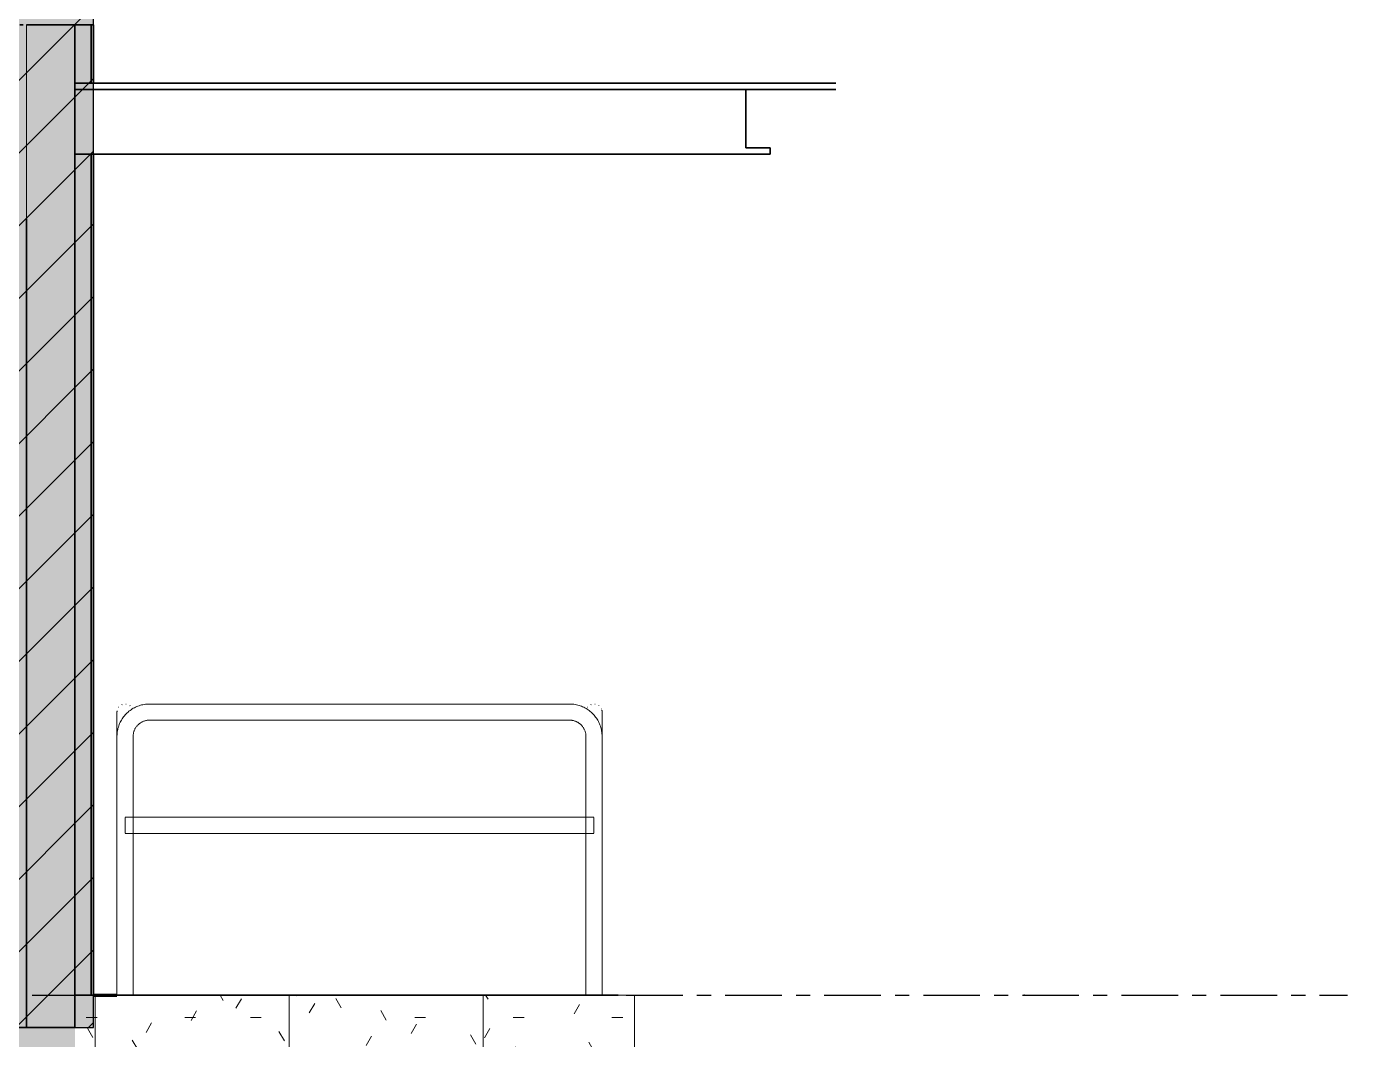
# Model space of a CAD drawing. Header units: millimetres. Extents: x -1379 to 1385823, y -4884429 to 548763.
# Drawn here: x 671833 to 675918, y -2341338 to -2338205 of the extents above; entities that cross this region are included whole.
import ezdxf
from ezdxf.xclip import XClip

# ---------------------------------------------------------------- set-up
doc = ezdxf.new("R2010")
doc.units = ezdxf.units.MM
doc.header["$XCLIPFRAME"] = 0
doc.linetypes.add('CENTER', pattern=[50.8, 31.75, -6.35, 6.35, -6.35])
doc.linetypes.add('TA_GL_000.70000', pattern=[1.925, 0.7, -0.175, 0.175, -0.175, 0.7])
for name, color, linetype in [('000 - 0_SYM_DWG_GRIDLINE_MAIN_COLOR_251', 7, 'Continuous'), ('000 - CONCRETE_COL_HATCH_', 7, 'Continuous'), ('000 - GRID', 7, 'CENTER')]:
    doc.layers.add(name, color=color, linetype=linetype)
for name, color, linetype, lineweight in [('A-AREA', 7, 'Continuous', 70), ('A-FLOR-E', 7, 'Continuous', 35), ('A-FLOR-HRAL', 7, 'Continuous', 35), ('A-GENM', 7, 'Continuous', 35), ('A-GLAZ-CURT', 7, 'Continuous', 35), ('A-WALL-PATT', 7, 'Continuous', 70), ('I-WALL-E', 7, 'Continuous', 50), ('S-BEAM', 7, 'Continuous', 35), ('S-STRS-E', 7, 'Continuous', 35), ('WALL-E', 7, 'Continuous', 50)]:
    doc.layers.add(name, color=color, linetype=linetype, lineweight=lineweight)
doc.styles.add('TA', font='', dxfattribs={"height": 4.5})
doc.styles.get('TA').set_extended_font_data('Cordia New')
pattern_1 = [(0, (-2403.51, 0), (406.4, 101.6), [33.528, -271.272, 33.528, -271.272, -1625.6]), (0, (-2403.51, 0), (406.4, 101.6), [-609.6, 33.528, -576.072, 33.528, -271.272, -711.2]), (0, (-2403.51, 0), (406.4, 101.6), [-1524, 33.528, -169.672, 33.528, -474.472]), (120, (-2251.11, 50.8), (-291.18818, 301.15272), [33.528, -271.272, 33.528, -271.272, -1625.6]), (120, (-2251.11, 50.8), (-291.18818, 301.15272), [-609.6, 33.528, -576.072, 33.528, -271.272, -711.2]), (120, (-2251.11, 50.8), (-291.18818, 301.15272), [-1524, 33.528, -169.672, 33.528, -474.472]), (240, (-2200.31, 254), (-115.21182, -402.75272), [33.528, -271.272, 33.528, -271.272, -1625.6]), (240, (-2200.31, 254), (-115.21182, -402.75272), [-609.6, 33.528, -576.072, 33.528, -271.272, -711.2]), (240, (-2200.31, 254), (-115.21182, -402.75272), [-1524, 33.528, -169.672, 33.528, -474.472])]

# ---------------------------------------------------------------- blocks, each defined once
blk = doc.blocks.new('DPA_CP_Entrance Canopy - Entrance Canopy-5272757-IV01 - ELEVATION 4')
at = {"layer": 'A-GLAZ-CURT', "color": 7}
for p, q in [((2315647.7, 106595), (2318047.7, 106595)), ((2315647.7, 106575), (2315647.7, 106595)), ((2315647.7, 106595), (2315647.7, 106575)), ((2318047.7, 106595), (2315647.7, 106595)), ((2318047.7, 106595), (2318047.7, 106575)), ((2318047.7, 106575), (2318047.7, 106595)), ((2318047.7, 106575), (2315647.7, 106575)), ((2315647.7, 106575), (2318047.7, 106575)), ((2315647.7, 106375), (2315647.7, 106575)), ((2315647.7, 106575), (2317722.7, 106575)), ((2317722.7, 106575), (2315647.7, 106575)), ((2315647.7, 106575), (2315647.7, 106375)), ((2317722.7, 106575), (2317722.7, 106395)), ((2317722.7, 106395), (2317722.7, 106575)), ((2317722.7, 106395), (2317797.7, 106395)), ((2317797.7, 106395), (2317722.7, 106395)), ((2317797.7, 106395), (2317797.7, 106375)), ((2317797.7, 106375), (2317797.7, 106395)), ((2317797.7, 106375), (2315647.7, 106375)), ((2315647.7, 106375), (2317797.7, 106375))]:
    blk.add_line(p, q, dxfattribs=at)
blk = doc.blocks.new('DPA_CP_Entrance Canopy - Entrance Canopy-4067023-IV01 - ELEVATION 4')
at = {"layer": 'A-GLAZ-CURT', "color": 7}
for p, q in [((2315647.7, 106595), (2318047.7, 106595)), ((2315647.7, 106575), (2315647.7, 106595)), ((2315647.7, 106595), (2315647.7, 106575)), ((2318047.7, 106595), (2315647.7, 106595)), ((2318047.7, 106595), (2318047.7, 106575)), ((2318047.7, 106575), (2318047.7, 106595)), ((2318047.7, 106575), (2315647.7, 106575)), ((2315647.7, 106575), (2318047.7, 106575)), ((2315647.7, 106375), (2315647.7, 106575)), ((2315647.7, 106575), (2317722.7, 106575)), ((2317722.7, 106575), (2315647.7, 106575)), ((2315647.7, 106575), (2315647.7, 106375)), ((2317722.7, 106575), (2317722.7, 106395)), ((2317722.7, 106395), (2317722.7, 106575)), ((2317722.7, 106395), (2317797.7, 106395)), ((2317797.7, 106395), (2317722.7, 106395)), ((2317797.7, 106395), (2317797.7, 106375)), ((2317797.7, 106375), (2317797.7, 106395)), ((2317797.7, 106375), (2315647.7, 106375)), ((2315647.7, 106375), (2317797.7, 106375))]:
    blk.add_line(p, q, dxfattribs=at)
blk = doc.blocks.new('Top Rail Type - Top Rail_Internal_-4728313-IV01 - ELEVATION 4')
at = {"layer": 'A-FLOR-HRAL', "color": 7, "lineweight": 9}
for p, q in [((2315792.7, 104672.9), (2315793.7, 104673.3)), ((2315805.4, 104674.9), (2315806.4, 104674.7)), ((2315817.4, 104670.2), (2315818.2, 104669.6)), ((2315777.7, 104638.6), (2315777.7, 104575)), ((2315782.7, 104664.9), (2315783.3, 104665.7)), ((2315778.6, 103775), (2315802.7, 103775)), ((2315802.7, 103775), (2315778.6, 103775)), ((2315803.4, 103775), (2315826.9, 103775)), ((2315826.9, 103775), (2315803.4, 103775))]:
    blk.add_line(p, q, dxfattribs=at)
at = {"layer": 'A-FLOR-HRAL', "color": 7, "lineweight": 9, "flags": 128}
for points in [[(2315777.7, 104650), (2315777.7, 104651), (2315777.8, 104652), (2315777.9, 104653), (2315778, 104654)], [(2315777.7, 104646.2), (2315777.7, 104647.1), (2315777.7, 104647.9), (2315777.7, 104648.5), (2315777.7, 104649.1), (2315777.7, 104649.5), (2315777.7, 104649.8), (2315777.7, 104649.9), (2315777.7, 104650)], [(2315777.7, 104650), (2315777.7, 104649.9), (2315777.7, 104649.8), (2315777.7, 104649.5), (2315777.7, 104649), (2315777.7, 104648.5), (2315777.7, 104647.9), (2315777.7, 104647.1), (2315777.7, 104646.2), (2315777.7, 104645.2), (2315777.7, 104644.1), (2315777.7, 104642.9), (2315777.7, 104641.5), (2315777.7, 104640.1), (2315777.7, 104638.5), (2315777.7, 104636.9), (2315777.7, 104635.2), (2315777.7, 104633.3), (2315777.7, 104631.4), (2315777.7, 104629.4), (2315777.7, 104627.3), (2315777.7, 104625.1), (2315777.7, 104622.8), (2315777.7, 104620.4), (2315777.7, 104618), (2315777.7, 104615.5), (2315777.7, 104613), (2315777.7, 104610.3), (2315777.7, 104607.7), (2315777.7, 104605), (2315777.7, 104602.2), (2315777.7, 104599.4), (2315777.7, 104596.5), (2315777.7, 104593.6), (2315777.7, 104590.7), (2315777.7, 104587.7), (2315777.7, 104584.8), (2315777.7, 104581.8), (2315777.7, 104578.8), (2315777.7, 104575.8)], [(2315777.7, 104638.6), (2315777.7, 104640.1), (2315777.7, 104641.6), (2315777.7, 104642.9), (2315777.7, 104644.1)]]:
    blk.add_lwpolyline(points, dxfattribs=at)
blk = doc.blocks.new('DRAINAGE CHANNELS_175 - 3p-5719656-IV01 - ELEVATION 4')
at = {"layer": 'A-GENM', "color": 7}
for p, q in [((2315647.7, 103775), (2315847.7, 103775)), ((2315847.7, 103775), (2315647.7, 103775)), ((2315647.7, 103775), (2315647.7, 103764)), ((2315647.7, 103764), (2315647.7, 103775)), ((2315692.7, 103775), (2315689.1, 103775)), ((2315689.1, 103775), (2315692.7, 103775)), ((2315692.7, 103775), (2315689.1, 103775)), ((2315689.1, 103775), (2315692.7, 103775)), ((2315692.7, 103775), (2315689.1, 103775)), ((2315689.1, 103775), (2315692.7, 103775)), ((2315692.7, 103775), (2315689.1, 103775)), ((2315689.1, 103775), (2315692.7, 103775)), ((2315692.7, 103775), (2315689.1, 103775)), ((2315689.1, 103775), (2315692.7, 103775)), ((2315692.7, 103775), (2315689.1, 103775)), ((2315689.1, 103775), (2315692.7, 103775)), ((2315692.7, 103775), (2315689.1, 103775)), ((2315689.1, 103775), (2315692.7, 103775)), ((2315692.7, 103775), (2315689.1, 103775)), ((2315689.1, 103775), (2315692.7, 103775)), ((2315692.7, 103775), (2315689.1, 103775)), ((2315689.1, 103775), (2315692.7, 103775)), ((2315692.7, 103775), (2315689.1, 103775)), ((2315689.1, 103775), (2315692.7, 103775)), ((2315692.7, 103775), (2315689.1, 103775)), ((2315689.1, 103775), (2315692.7, 103775)), ((2315692.7, 103775), (2315689.1, 103775)), ((2315689.1, 103775), (2315692.7, 103775)), ((2315692.7, 103775), (2315689.1, 103775)), ((2315689.1, 103775), (2315692.7, 103775)), ((2315692.7, 103775), (2315689.1, 103775)), ((2315689.1, 103775), (2315692.7, 103775)), ((2315692.7, 103775), (2315689.1, 103775)), ((2315689.1, 103775), (2315692.7, 103775)), ((2315692.7, 103775), (2315689.1, 103775)), ((2315689.1, 103775), (2315692.7, 103775)), ((2315692.7, 103775), (2315689.1, 103775)), ((2315689.1, 103775), (2315692.7, 103775)), ((2315692.7, 103775), (2315689.1, 103775)), ((2315689.1, 103775), (2315692.7, 103775)), ((2315697.7, 103775), (2315693.7, 103775)), ((2315693.7, 103775), (2315697.7, 103775)), ((2315697.7, 103775), (2315693.7, 103775)), ((2315693.7, 103775), (2315697.7, 103775)), ((2315697.7, 103775), (2315693.7, 103775)), ((2315693.7, 103775), (2315697.7, 103775)), ((2315697.7, 103775), (2315693.7, 103775)), ((2315693.7, 103775), (2315697.7, 103775)), ((2315697.7, 103775), (2315693.7, 103775)), ((2315693.7, 103775), (2315697.7, 103775)), ((2315697.7, 103775), (2315693.7, 103775)), ((2315693.7, 103775), (2315697.7, 103775)), ((2315697.7, 103775), (2315693.7, 103775)), ((2315693.7, 103775), (2315697.7, 103775)), ((2315697.7, 103775), (2315693.7, 103775)), ((2315693.7, 103775), (2315697.7, 103775)), ((2315697.7, 103775), (2315693.7, 103775)), ((2315693.7, 103775), (2315697.7, 103775)), ((2315697.7, 103775), (2315693.7, 103775)), ((2315693.7, 103775), (2315697.7, 103775)), ((2315697.7, 103775), (2315693.7, 103775)), ((2315693.7, 103775), (2315697.7, 103775)), ((2315697.7, 103775), (2315693.7, 103775)), ((2315693.7, 103775), (2315697.7, 103775)), ((2315697.7, 103775), (2315693.7, 103775)), ((2315693.7, 103775), (2315697.7, 103775)), ((2315697.7, 103775), (2315693.7, 103775)), ((2315693.7, 103775), (2315697.7, 103775)), ((2315697.7, 103775), (2315693.7, 103775)), ((2315693.7, 103775), (2315697.7, 103775)), ((2315697.7, 103775), (2315693.7, 103775)), ((2315693.7, 103775), (2315697.7, 103775)), ((2315697.7, 103775), (2315693.7, 103775)), ((2315693.7, 103775), (2315697.7, 103775)), ((2315697.7, 103775), (2315693.7, 103775)), ((2315693.7, 103775), (2315697.7, 103775)), ((2315697.7, 103775), (2315700.3, 103775)), ((2315700.3, 103775), (2315697.7, 103775)), ((2315697.7, 103775), (2315700.3, 103775)), ((2315700.3, 103775), (2315697.7, 103775)), ((2315697.7, 103775), (2315700.3, 103775)), ((2315700.3, 103775), (2315697.7, 103775)), ((2315697.7, 103775), (2315700.3, 103775)), ((2315700.3, 103775), (2315697.7, 103775)), ((2315697.7, 103775), (2315700.3, 103775)), ((2315700.3, 103775), (2315697.7, 103775)), ((2315697.7, 103775), (2315700.3, 103775)), ((2315700.3, 103775), (2315697.7, 103775)), ((2315697.7, 103775), (2315700.3, 103775)), ((2315700.3, 103775), (2315697.7, 103775)), ((2315697.7, 103775), (2315700.3, 103775)), ((2315700.3, 103775), (2315697.7, 103775)), ((2315697.7, 103775), (2315700.3, 103775)), ((2315700.3, 103775), (2315697.7, 103775)), ((2315697.7, 103775), (2315700.3, 103775)), ((2315700.3, 103775), (2315697.7, 103775)), ((2315697.7, 103775), (2315700.3, 103775)), ((2315700.3, 103775), (2315697.7, 103775)), ((2315697.7, 103775), (2315700.3, 103775)), ((2315700.3, 103775), (2315697.7, 103775)), ((2315697.7, 103775), (2315700.3, 103775)), ((2315700.3, 103775), (2315697.7, 103775)), ((2315697.7, 103775), (2315700.3, 103775)), ((2315700.3, 103775), (2315697.7, 103775)), ((2315697.7, 103775), (2315700.3, 103775)), ((2315700.3, 103775), (2315697.7, 103775)), ((2315697.7, 103775), (2315700.3, 103775)), ((2315700.3, 103775), (2315697.7, 103775)), ((2315697.7, 103775), (2315700.3, 103775)), ((2315700.3, 103775), (2315697.7, 103775)), ((2315697.7, 103775), (2315700.3, 103775)), ((2315700.3, 103775), (2315697.7, 103775)), ((2315701.3, 103775), (2315706.4, 103775)), ((2315706.4, 103775), (2315701.3, 103775)), ((2315701.3, 103775), (2315706.4, 103775)), ((2315706.4, 103775), (2315701.3, 103775)), ((2315701.3, 103775), (2315706.4, 103775)), ((2315706.4, 103775), (2315701.3, 103775)), ((2315701.3, 103775), (2315706.4, 103775)), ((2315706.4, 103775), (2315701.3, 103775)), ((2315701.3, 103775), (2315706.4, 103775)), ((2315706.4, 103775), (2315701.3, 103775)), ((2315701.3, 103775), (2315706.4, 103775)), ((2315706.4, 103775), (2315701.3, 103775)), ((2315701.3, 103775), (2315706.4, 103775)), ((2315706.4, 103775), (2315701.3, 103775)), ((2315701.3, 103775), (2315706.4, 103775)), ((2315706.4, 103775), (2315701.3, 103775)), ((2315701.3, 103775), (2315706.4, 103775)), ((2315706.4, 103775), (2315701.3, 103775)), ((2315701.3, 103775), (2315706.4, 103775)), ((2315706.4, 103775), (2315701.3, 103775)), ((2315701.3, 103775), (2315706.4, 103775)), ((2315706.4, 103775), (2315701.3, 103775)), ((2315701.3, 103775), (2315706.4, 103775)), ((2315706.4, 103775), (2315701.3, 103775)), ((2315701.3, 103775), (2315706.4, 103775)), ((2315706.4, 103775), (2315701.3, 103775)), ((2315701.3, 103775), (2315706.4, 103775)), ((2315706.4, 103775), (2315701.3, 103775)), ((2315701.3, 103775), (2315706.4, 103775)), ((2315706.4, 103775), (2315701.3, 103775)), ((2315701.3, 103775), (2315706.4, 103775)), ((2315706.4, 103775), (2315701.3, 103775)), ((2315701.3, 103775), (2315706.4, 103775)), ((2315706.4, 103775), (2315701.3, 103775)), ((2315701.3, 103775), (2315706.4, 103775)), ((2315706.4, 103775), (2315701.3, 103775)), ((2315792, 103775), (2315789.1, 103775)), ((2315789.1, 103775), (2315792, 103775)), ((2315792, 103775), (2315789.1, 103775)), ((2315789.1, 103775), (2315792, 103775)), ((2315792, 103775), (2315789.1, 103775)), ((2315789.1, 103775), (2315792, 103775)), ((2315792, 103775), (2315789.1, 103775)), ((2315789.1, 103775), (2315792, 103775)), ((2315792, 103775), (2315789.1, 103775)), ((2315789.1, 103775), (2315792, 103775)), ((2315792, 103775), (2315789.1, 103775)), ((2315789.1, 103775), (2315792, 103775)), ((2315792, 103775), (2315789.1, 103775)), ((2315789.1, 103775), (2315792, 103775)), ((2315792, 103775), (2315789.1, 103775)), ((2315789.1, 103775), (2315792, 103775)), ((2315792, 103775), (2315789.1, 103775)), ((2315789.1, 103775), (2315792, 103775)), ((2315792, 103775), (2315789.1, 103775)), ((2315789.1, 103775), (2315792, 103775)), ((2315792, 103775), (2315789.1, 103775)), ((2315789.1, 103775), (2315792, 103775)), ((2315792, 103775), (2315789.1, 103775)), ((2315789.1, 103775), (2315792, 103775)), ((2315792, 103775), (2315789.1, 103775)), ((2315789.1, 103775), (2315792, 103775)), ((2315792, 103775), (2315789.1, 103775)), ((2315789.1, 103775), (2315792, 103775)), ((2315792, 103775), (2315789.1, 103775)), ((2315789.1, 103775), (2315792, 103775)), ((2315792, 103775), (2315789.1, 103775)), ((2315789.1, 103775), (2315792, 103775)), ((2315792, 103775), (2315789.1, 103775)), ((2315789.1, 103775), (2315792, 103775)), ((2315792, 103775), (2315789.1, 103775)), ((2315789.1, 103775), (2315792, 103775)), ((2315797.7, 103775), (2315792.7, 103775)), ((2315792.7, 103775), (2315797.7, 103775)), ((2315797.7, 103775), (2315792.7, 103775)), ((2315792.7, 103775), (2315797.7, 103775)), ((2315797.7, 103775), (2315792.7, 103775)), ((2315792.7, 103775), (2315797.7, 103775)), ((2315797.7, 103775), (2315792.7, 103775)), ((2315792.7, 103775), (2315797.7, 103775)), ((2315797.7, 103775), (2315792.7, 103775)), ((2315792.7, 103775), (2315797.7, 103775)), ((2315797.7, 103775), (2315792.7, 103775)), ((2315792.7, 103775), (2315797.7, 103775)), ((2315797.7, 103775), (2315792.7, 103775)), ((2315792.7, 103775), (2315797.7, 103775)), ((2315797.7, 103775), (2315792.7, 103775)), ((2315792.7, 103775), (2315797.7, 103775)), ((2315797.7, 103775), (2315792.7, 103775)), ((2315792.7, 103775), (2315797.7, 103775)), ((2315797.7, 103775), (2315792.7, 103775)), ((2315792.7, 103775), (2315797.7, 103775)), ((2315797.7, 103775), (2315792.7, 103775)), ((2315792.7, 103775), (2315797.7, 103775)), ((2315797.7, 103775), (2315792.7, 103775)), ((2315792.7, 103775), (2315797.7, 103775)), ((2315797.7, 103775), (2315792.7, 103775)), ((2315792.7, 103775), (2315797.7, 103775)), ((2315797.7, 103775), (2315792.7, 103775)), ((2315792.7, 103775), (2315797.7, 103775)), ((2315797.7, 103775), (2315792.7, 103775)), ((2315792.7, 103775), (2315797.7, 103775)), ((2315797.7, 103775), (2315792.7, 103775)), ((2315792.7, 103775), (2315797.7, 103775)), ((2315797.7, 103775), (2315792.7, 103775)), ((2315792.7, 103775), (2315797.7, 103775)), ((2315797.7, 103775), (2315792.7, 103775)), ((2315792.7, 103775), (2315797.7, 103775)), ((2315797.7, 103775), (2315799.6, 103775)), ((2315799.6, 103775), (2315797.7, 103775)), ((2315797.7, 103775), (2315799.6, 103775)), ((2315799.6, 103775), (2315797.7, 103775)), ((2315797.7, 103775), (2315799.6, 103775)), ((2315799.6, 103775), (2315797.7, 103775)), ((2315797.7, 103775), (2315799.6, 103775)), ((2315799.6, 103775), (2315797.7, 103775)), ((2315797.7, 103775), (2315799.6, 103775)), ((2315799.6, 103775), (2315797.7, 103775)), ((2315797.7, 103775), (2315799.6, 103775)), ((2315799.6, 103775), (2315797.7, 103775)), ((2315797.7, 103775), (2315799.6, 103775)), ((2315799.6, 103775), (2315797.7, 103775)), ((2315797.7, 103775), (2315799.6, 103775)), ((2315799.6, 103775), (2315797.7, 103775)), ((2315797.7, 103775), (2315799.6, 103775)), ((2315799.6, 103775), (2315797.7, 103775)), ((2315797.7, 103775), (2315799.6, 103775)), ((2315799.6, 103775), (2315797.7, 103775)), ((2315797.7, 103775), (2315799.6, 103775)), ((2315799.6, 103775), (2315797.7, 103775)), ((2315797.7, 103775), (2315799.6, 103775)), ((2315799.6, 103775), (2315797.7, 103775)), ((2315797.7, 103775), (2315799.6, 103775)), ((2315799.6, 103775), (2315797.7, 103775)), ((2315797.7, 103775), (2315799.6, 103775)), ((2315799.6, 103775), (2315797.7, 103775)), ((2315797.7, 103775), (2315799.6, 103775)), ((2315799.6, 103775), (2315797.7, 103775)), ((2315797.7, 103775), (2315799.6, 103775)), ((2315799.6, 103775), (2315797.7, 103775)), ((2315797.7, 103775), (2315799.6, 103775)), ((2315799.6, 103775), (2315797.7, 103775)), ((2315797.7, 103775), (2315799.6, 103775)), ((2315799.6, 103775), (2315797.7, 103775)), ((2315800.3, 103775), (2315802.7, 103775)), ((2315802.7, 103775), (2315800.3, 103775)), ((2315800.3, 103775), (2315802.7, 103775)), ((2315802.7, 103775), (2315800.3, 103775)), ((2315800.3, 103775), (2315802.7, 103775)), ((2315802.7, 103775), (2315800.3, 103775)), ((2315800.3, 103775), (2315802.7, 103775)), ((2315802.7, 103775), (2315800.3, 103775)), ((2315800.3, 103775), (2315802.7, 103775)), ((2315802.7, 103775), (2315800.3, 103775)), ((2315800.3, 103775), (2315802.7, 103775)), ((2315802.7, 103775), (2315800.3, 103775)), ((2315800.3, 103775), (2315802.7, 103775)), ((2315802.7, 103775), (2315800.3, 103775)), ((2315800.3, 103775), (2315802.7, 103775)), ((2315802.7, 103775), (2315800.3, 103775)), ((2315800.3, 103775), (2315802.7, 103775)), ((2315802.7, 103775), (2315800.3, 103775)), ((2315800.3, 103775), (2315802.7, 103775)), ((2315802.7, 103775), (2315800.3, 103775)), ((2315800.3, 103775), (2315802.7, 103775)), ((2315802.7, 103775), (2315800.3, 103775)), ((2315800.3, 103775), (2315802.7, 103775)), ((2315802.7, 103775), (2315800.3, 103775)), ((2315800.3, 103775), (2315802.7, 103775)), ((2315802.7, 103775), (2315800.3, 103775)), ((2315800.3, 103775), (2315802.7, 103775)), ((2315802.7, 103775), (2315800.3, 103775)), ((2315800.3, 103775), (2315802.7, 103775)), ((2315802.7, 103775), (2315800.3, 103775)), ((2315800.3, 103775), (2315802.7, 103775)), ((2315802.7, 103775), (2315800.3, 103775)), ((2315800.3, 103775), (2315802.7, 103775)), ((2315802.7, 103775), (2315800.3, 103775)), ((2315800.3, 103775), (2315802.7, 103775)), ((2315802.7, 103775), (2315800.3, 103775)), ((2315803.4, 103775), (2315806.4, 103775)), ((2315806.4, 103775), (2315803.4, 103775)), ((2315803.4, 103775), (2315806.4, 103775)), ((2315806.4, 103775), (2315803.4, 103775)), ((2315803.4, 103775), (2315806.4, 103775)), ((2315806.4, 103775), (2315803.4, 103775)), ((2315803.4, 103775), (2315806.4, 103775)), ((2315806.4, 103775), (2315803.4, 103775)), ((2315803.4, 103775), (2315806.4, 103775)), ((2315806.4, 103775), (2315803.4, 103775)), ((2315803.4, 103775), (2315806.4, 103775)), ((2315806.4, 103775), (2315803.4, 103775)), ((2315803.4, 103775), (2315806.4, 103775)), ((2315806.4, 103775), (2315803.4, 103775)), ((2315803.4, 103775), (2315806.4, 103775)), ((2315806.4, 103775), (2315803.4, 103775)), ((2315803.4, 103775), (2315806.4, 103775)), ((2315806.4, 103775), (2315803.4, 103775)), ((2315803.4, 103775), (2315806.4, 103775)), ((2315806.4, 103775), (2315803.4, 103775)), ((2315803.4, 103775), (2315806.4, 103775)), ((2315806.4, 103775), (2315803.4, 103775)), ((2315803.4, 103775), (2315806.4, 103775)), ((2315806.4, 103775), (2315803.4, 103775)), ((2315803.4, 103775), (2315806.4, 103775)), ((2315806.4, 103775), (2315803.4, 103775)), ((2315803.4, 103775), (2315806.4, 103775)), ((2315806.4, 103775), (2315803.4, 103775)), ((2315803.4, 103775), (2315806.4, 103775)), ((2315806.4, 103775), (2315803.4, 103775)), ((2315803.4, 103775), (2315806.4, 103775)), ((2315806.4, 103775), (2315803.4, 103775)), ((2315803.4, 103775), (2315806.4, 103775)), ((2315806.4, 103775), (2315803.4, 103775)), ((2315803.4, 103775), (2315806.4, 103775)), ((2315806.4, 103775), (2315803.4, 103775))]:
    blk.add_line(p, q, dxfattribs=at)
blk = doc.blocks.new('Top Rail Type - Top Rail_Internal_-5281459-IV01 - ELEVATION 4')
at = {"layer": 'A-FLOR-HRAL', "color": 7, "lineweight": 9}
for p, q in [((2317177.7, 104675), (2315877.7, 104675)), ((2315877.7, 104625), (2317177.7, 104625)), ((2315777.7, 104575), (2315777.7, 103775)), ((2315827.7, 103775), (2315827.7, 104575)), ((2317227.7, 104575), (2317227.7, 103775)), ((2317277.7, 103775), (2317277.7, 104575)), ((2315802.7, 103775), (2315778.6, 103775)), ((2315778.6, 103775), (2315802.7, 103775)), ((2315803.4, 103775), (2315826.8, 103775)), ((2315826.8, 103775), (2315803.4, 103775)), ((2317252.7, 103775), (2317228.6, 103775)), ((2317228.6, 103775), (2317252.7, 103775)), ((2317252.7, 103775), (2317259.2, 103775)), ((2317259.2, 103775), (2317252.7, 103775)), ((2317259.3, 103775), (2317276.8, 103775)), ((2317276.8, 103775), (2317259.3, 103775))]:
    blk.add_line(p, q, dxfattribs=at)
at = {"layer": 'A-FLOR-HRAL', "color": 7, "lineweight": 9, "flags": 128}
for points in [[(2315877.7, 104675), (2315873.7, 104674.9), (2315869.7, 104674.7), (2315865.7, 104674.3), (2315861.8, 104673.7), (2315857.8, 104673), (2315853.9, 104672.1), (2315850.1, 104671.1), (2315846.2, 104669.9), (2315842.5, 104668.6), (2315838.8, 104667.1), (2315835.1, 104665.5), (2315831.5, 104663.7), (2315828, 104661.8), (2315824.6, 104659.7), (2315821.2, 104657.5), (2315818, 104655.2), (2315814.8, 104652.8), (2315811.8, 104650.2), (2315808.8, 104647.5), (2315806, 104644.7), (2315803.2, 104641.7), (2315800.6, 104638.7), (2315798.1, 104635.6), (2315795.8, 104632.4), (2315793.6, 104629), (2315791.5, 104625.6), (2315789.5, 104622.1), (2315787.7, 104618.6), (2315786, 104614.9), (2315784.5, 104611.2), (2315783.1, 104607.5), (2315781.9, 104603.7), (2315780.8, 104599.8), (2315779.9, 104595.9), (2315779.2, 104592), (2315778.6, 104588), (2315778.1, 104584.1), (2315777.8, 104580.1), (2315777.7, 104576.1), (2315777.7, 104575)], [(2317277.7, 104575), (2317277.6, 104579), (2317277.4, 104583), (2317277, 104587), (2317276.4, 104590.9), (2317275.7, 104594.9), (2317274.8, 104598.8), (2317273.8, 104602.6), (2317272.6, 104606.5), (2317271.3, 104610.2), (2317269.8, 104613.9), (2317268.2, 104617.6), (2317266.4, 104621.2), (2317264.5, 104624.7), (2317262.4, 104628.1), (2317260.2, 104631.5), (2317257.9, 104634.7), (2317255.5, 104637.9), (2317252.9, 104640.9), (2317250.2, 104643.9), (2317247.4, 104646.7), (2317244.4, 104649.5), (2317241.4, 104652.1), (2317238.3, 104654.6), (2317235.1, 104656.9), (2317231.7, 104659.1), (2317228.3, 104661.2), (2317224.8, 104663.2), (2317221.3, 104665), (2317217.6, 104666.7), (2317213.9, 104668.2), (2317210.2, 104669.6), (2317206.4, 104670.8), (2317202.5, 104671.9), (2317198.6, 104672.8), (2317194.7, 104673.5), (2317190.7, 104674.1), (2317186.8, 104674.6), (2317182.8, 104674.9), (2317178.8, 104675), (2317177.7, 104675)], [(2315827.7, 104575), (2315827.7, 104577), (2315827.9, 104579), (2315828.1, 104581), (2315828.3, 104583), (2315828.7, 104584.9), (2315829.1, 104586.9), (2315829.6, 104588.8), (2315830.2, 104590.7), (2315830.9, 104592.6), (2315831.6, 104594.5), (2315832.5, 104596.3), (2315833.4, 104598.1), (2315834.3, 104599.8), (2315835.3, 104601.6), (2315836.4, 104603.2), (2315837.6, 104604.9), (2315838.8, 104606.4), (2315840.1, 104608), (2315841.5, 104609.4), (2315842.9, 104610.9), (2315844.3, 104612.2), (2315845.8, 104613.5), (2315847.4, 104614.8), (2315849, 104616), (2315850.7, 104617.1), (2315852.4, 104618.1), (2315854.1, 104619.1), (2315855.9, 104620), (2315857.7, 104620.8), (2315859.6, 104621.6), (2315861.5, 104622.3), (2315863.4, 104622.9), (2315865.3, 104623.4), (2315867.2, 104623.9), (2315869.2, 104624.3), (2315871.2, 104624.6), (2315873.2, 104624.8), (2315875.2, 104624.9), (2315877.2, 104625), (2315877.7, 104625)], [(2317177.7, 104625), (2317179.7, 104625), (2317181.7, 104624.8), (2317183.7, 104624.6), (2317185.7, 104624.4), (2317187.6, 104624), (2317189.6, 104623.6), (2317191.5, 104623.1), (2317193.4, 104622.5), (2317195.3, 104621.8), (2317197.2, 104621.1), (2317199, 104620.2), (2317200.8, 104619.3), (2317202.5, 104618.4), (2317204.3, 104617.4), (2317205.9, 104616.3), (2317207.6, 104615.1), (2317209.1, 104613.9), (2317210.7, 104612.6), (2317212.1, 104611.2), (2317213.6, 104609.8), (2317214.9, 104608.4), (2317216.2, 104606.9), (2317217.5, 104605.3), (2317218.7, 104603.7), (2317219.8, 104602), (2317220.8, 104600.3), (2317221.8, 104598.6), (2317222.7, 104596.8), (2317223.5, 104595), (2317224.3, 104593.1), (2317225, 104591.2), (2317225.6, 104589.3), (2317226.1, 104587.4), (2317226.6, 104585.5), (2317227, 104583.5), (2317227.3, 104581.5), (2317227.5, 104579.5), (2317227.6, 104577.5), (2317227.7, 104575.5), (2317227.7, 104575)]]:
    blk.add_lwpolyline(points, dxfattribs=at)
blk = doc.blocks.new('Railing - 50mm-5777963-IV01 - ELEVATION 4')
at = {"layer": 'A-FLOR-HRAL', "color": 7, "lineweight": 9}
for p, q in [((2317277.7, 104575), (2317277.7, 104650)), ((2317277.7, 103775), (2317227.7, 103775)), ((2317227.7, 103775), (2317277.7, 103775))]:
    blk.add_line(p, q, dxfattribs=at)
blk = doc.blocks.new('Railing - Railing-5281651-IV01 - ELEVATION 4')
at = {"color": 7}
blk.add_blockref('Railing - 50mm-5777963-IV01 - ELEVATION 4', (0, 0), dxfattribs=at)
blk.add_blockref('Railing - 50mm-5777963-IV01 - ELEVATION 4', (0, 0), dxfattribs=at)
blk = doc.blocks.new('Top Rail Type - Top Rail_Internal_-5281761-IV01 - ELEVATION 4')
at = {"layer": 'A-FLOR-HRAL', "color": 7, "lineweight": 9}
for p, q in [((2317242.7, 104672.9), (2317243.6, 104673.3)), ((2317255.4, 104674.9), (2317256.4, 104674.7)), ((2317267.4, 104670.2), (2317268.2, 104669.6)), ((2317232.6, 104664.9), (2317233.3, 104665.7)), ((2317275.5, 104660.2), (2317275.9, 104659.3)), ((2317259.2, 103775), (2317228.6, 103775)), ((2317228.6, 103775), (2317259.2, 103775)), ((2317259.2, 103775), (2317228.6, 103775)), ((2317228.6, 103775), (2317259.2, 103775)), ((2317276.8, 103775), (2317259.3, 103775)), ((2317259.3, 103775), (2317276.8, 103775)), ((2317276.8, 103775), (2317259.3, 103775)), ((2317259.3, 103775), (2317276.8, 103775))]:
    blk.add_line(p, q, dxfattribs=at)
at = {"layer": 'A-FLOR-HRAL', "color": 7, "lineweight": 9, "flags": 128}
for points in [[(2317229.7, 104659.7), (2317230.1, 104660.6), (2317230.5, 104661.5)], [(2317276.9, 104656.5), (2317277.1, 104655.5), (2317277.3, 104654.5), (2317277.5, 104653.5), (2317277.6, 104652.5), (2317277.7, 104651.5), (2317277.7, 104650.5), (2317277.7, 104650)], [(2317277.7, 104575), (2317277.7, 104578), (2317277.7, 104581), (2317277.7, 104584), (2317277.7, 104586.9), (2317277.7, 104589.9), (2317277.7, 104592.8), (2317277.7, 104595.7), (2317277.7, 104598.6), (2317277.7, 104601.4), (2317277.7, 104604.2), (2317277.7, 104606.9), (2317277.7, 104609.6), (2317277.7, 104612.3), (2317277.7, 104614.8), (2317277.7, 104617.3), (2317277.7, 104619.8), (2317277.7, 104622.2), (2317277.7, 104624.5), (2317277.7, 104626.7), (2317277.7, 104628.8), (2317277.7, 104630.8), (2317277.7, 104632.8), (2317277.7, 104634.7), (2317277.7, 104636.4), (2317277.7, 104638.1), (2317277.7, 104639.7), (2317277.7, 104641.1), (2317277.7, 104642.5), (2317277.7, 104643.8), (2317277.7, 104644.9), (2317277.7, 104645.9), (2317277.7, 104646.9), (2317277.7, 104647.7), (2317277.7, 104648.3), (2317277.7, 104648.9), (2317277.7, 104649.4), (2317277.7, 104649.7), (2317277.7, 104649.9), (2317277.7, 104650), (2317277.7, 104650)], [(2317277.7, 104644.1), (2317277.7, 104642.9), (2317277.7, 104641.5), (2317277.7, 104640.1), (2317277.7, 104638.5), (2317277.7, 104636.9), (2317277.7, 104635.2), (2317277.7, 104633.3), (2317277.7, 104631.4), (2317277.7, 104629.4), (2317277.7, 104628)], [(2317277.7, 104627.3), (2317277.7, 104625.1), (2317277.7, 104622.8), (2317277.7, 104620.4), (2317277.7, 104618), (2317277.7, 104615.5), (2317277.7, 104613), (2317277.7, 104610.3), (2317277.7, 104607.7), (2317277.7, 104605), (2317277.7, 104602.2), (2317277.7, 104599.4), (2317277.7, 104596.5), (2317277.7, 104593.6), (2317277.7, 104590.7), (2317277.7, 104587.7), (2317277.7, 104584.8), (2317277.7, 104581.8), (2317277.7, 104578.8), (2317277.7, 104575.8)]]:
    blk.add_lwpolyline(points, dxfattribs=at)
blk = doc.blocks.new('Handrail Type - Handrail_Internal_-5816852-IV01 - ELEVATION 4')
at = {"layer": 'A-FLOR-HRAL', "color": 7, "lineweight": 9}
for p, q in [((2315877.7, 104325), (2315802.7, 104325)), ((2315802.7, 104300), (2315802.7, 104324.1)), ((2315802.7, 104324.1), (2315802.7, 104300)), ((2315802.7, 104300), (2315802.7, 104275.9)), ((2315802.7, 104275.9), (2315802.7, 104300)), ((2317177.7, 104325), (2315877.7, 104325)), ((2317252.7, 104325), (2317177.7, 104325)), ((2317252.7, 104317.7), (2317252.7, 104324.1)), ((2317252.7, 104324.1), (2317252.7, 104317.7)), ((2317252.7, 104300), (2317252.7, 104317.5)), ((2317252.7, 104317.5), (2317252.7, 104300)), ((2317252.7, 104300), (2317252.7, 104275.9)), ((2317252.7, 104275.9), (2317252.7, 104300)), ((2315802.7, 104275), (2315877.7, 104275)), ((2315877.7, 104275), (2317177.7, 104275)), ((2317177.7, 104275), (2317252.7, 104275))]:
    blk.add_line(p, q, dxfattribs=at)
blk = doc.blocks.new('Top Rail Type - Top Rail_Internal_-5817344-IV01 - ELEVATION 4')
at = {"layer": 'A-FLOR-HRAL', "color": 7, "lineweight": 9}
for p, q in [((2317255.4, 104674.9), (2317256.4, 104674.7)), ((2317267.4, 104670.2), (2317268.2, 104669.6)), ((2317275.5, 104660.2), (2317275.9, 104659.3)), ((2317277.7, 104575), (2317277.7, 104638.6)), ((2317228.6, 103775), (2317259.2, 103775)), ((2317259.2, 103775), (2317228.6, 103775)), ((2317259.3, 103775), (2317276.9, 103775)), ((2317276.9, 103775), (2317259.3, 103775))]:
    blk.add_line(p, q, dxfattribs=at)
at = {"layer": 'A-FLOR-HRAL', "color": 7, "lineweight": 9, "flags": 128}
for points in [[(2317276.9, 104656.5), (2317277.1, 104655.5), (2317277.3, 104654.5), (2317277.5, 104653.5), (2317277.6, 104652.5), (2317277.7, 104651.5), (2317277.7, 104650.5), (2317277.7, 104650)], [(2317277.7, 104650), (2317277.7, 104649.9), (2317277.7, 104649.8), (2317277.7, 104649.5), (2317277.7, 104649), (2317277.7, 104648.5), (2317277.7, 104647.9), (2317277.7, 104647.1), (2317277.7, 104646.2)], [(2317277.7, 104645.9), (2317277.7, 104646.9), (2317277.7, 104647.7), (2317277.7, 104648.3), (2317277.7, 104648.9), (2317277.7, 104649.4), (2317277.7, 104649.7), (2317277.7, 104649.9), (2317277.7, 104650), (2317277.7, 104650)], [(2317277.7, 104644.1), (2317277.7, 104642.9), (2317277.7, 104641.5), (2317277.7, 104640.1), (2317277.7, 104638.6)], [(2317277.7, 104628.8), (2317277.7, 104630.8), (2317277.7, 104632.8), (2317277.7, 104634.7), (2317277.7, 104636.4), (2317277.7, 104638.1), (2317277.7, 104639.7), (2317277.7, 104641.1), (2317277.7, 104642.5), (2317277.7, 104643.8)], [(2317277.7, 104612.3), (2317277.7, 104614.8), (2317277.7, 104617.3), (2317277.7, 104619.8), (2317277.7, 104622.2), (2317277.7, 104624.5), (2317277.7, 104626.7), (2317277.7, 104628)], [(2317277.7, 104595.7), (2317277.7, 104598.6), (2317277.7, 104601.4), (2317277.7, 104604.2), (2317277.7, 104606.9), (2317277.7, 104609.6), (2317277.7, 104611.6)], [(2317277.7, 104575), (2317277.7, 104578), (2317277.7, 104581), (2317277.7, 104584), (2317277.7, 104586.9), (2317277.7, 104589.9), (2317277.7, 104592.8), (2317277.7, 104595.3)]]:
    blk.add_lwpolyline(points, dxfattribs=at)
blk = doc.blocks.new('Railing - 50mm-V188-IV01 - ELEVATION 4')
at = {"layer": 'A-FLOR-HRAL', "color": 7, "lineweight": 9}
for p, q in [((2317277.7, 104650), (2317277.7, 104575)), ((2317277.7, 103775), (2317227.7, 103775)), ((2317227.7, 103775), (2317277.7, 103775))]:
    blk.add_line(p, q, dxfattribs=at)
blk = doc.blocks.new('Railing - Railing-5817447-IV01 - ELEVATION 4')
at = {"color": 7}
blk.add_blockref('Railing - 50mm-V188-IV01 - ELEVATION 4', (0, 0), dxfattribs=at)
blk.add_blockref('Railing - 50mm-V188-IV01 - ELEVATION 4', (0, 0), dxfattribs=at)
blk.add_blockref('Railing - 50mm-V188-IV01 - ELEVATION 4', (0, 0), dxfattribs=at)
blk.add_blockref('Railing - 50mm-V188-IV01 - ELEVATION 4', (0, 0), dxfattribs=at)
blk = doc.blocks.new('Top Rail Type - Top Rail_Internal_-5817452-IV01 - ELEVATION 4')
at = {"layer": 'A-FLOR-HRAL', "color": 7, "lineweight": 9}
for p, q in [((2317242.7, 104672.9), (2317243.6, 104673.3)), ((2317255.4, 104674.9), (2317256.4, 104674.7)), ((2317267.4, 104670.2), (2317268.2, 104669.6)), ((2317232.6, 104664.9), (2317233.3, 104665.7)), ((2317275.5, 104660.2), (2317275.9, 104659.3)), ((2317228.6, 103775), (2317259.2, 103775)), ((2317259.2, 103775), (2317228.6, 103775)), ((2317228.6, 103775), (2317259.2, 103775)), ((2317259.2, 103775), (2317228.6, 103775)), ((2317259.3, 103775), (2317276.8, 103775)), ((2317276.8, 103775), (2317259.3, 103775)), ((2317259.3, 103775), (2317276.8, 103775)), ((2317276.8, 103775), (2317259.3, 103775))]:
    blk.add_line(p, q, dxfattribs=at)
at = {"layer": 'A-FLOR-HRAL', "color": 7, "lineweight": 9, "flags": 128}
for points in [[(2317276.9, 104656.5), (2317277.1, 104655.5), (2317277.3, 104654.5), (2317277.5, 104653.5), (2317277.6, 104652.5), (2317277.7, 104651.5), (2317277.7, 104650.5), (2317277.7, 104650)], [(2317277.7, 104644.1), (2317277.7, 104642.9), (2317277.7, 104641.5), (2317277.7, 104640.1), (2317277.7, 104638.5), (2317277.7, 104636.9), (2317277.7, 104635.2), (2317277.7, 104633.3), (2317277.7, 104631.4), (2317277.7, 104629.4), (2317277.7, 104628)], [(2317277.7, 104628.8), (2317277.7, 104630.8), (2317277.7, 104632.8), (2317277.7, 104634.7), (2317277.7, 104636.4), (2317277.7, 104638.1), (2317277.7, 104639.7), (2317277.7, 104641.1), (2317277.7, 104642.5), (2317277.7, 104643.8)], [(2317277.7, 104612.3), (2317277.7, 104614.8), (2317277.7, 104617.3), (2317277.7, 104619.8), (2317277.7, 104622.2), (2317277.7, 104624.5), (2317277.7, 104626.7), (2317277.7, 104628)], [(2317277.7, 104627.3), (2317277.7, 104625.1), (2317277.7, 104622.8), (2317277.7, 104620.4), (2317277.7, 104618), (2317277.7, 104615.5), (2317277.7, 104613), (2317277.7, 104610.3), (2317277.7, 104607.7), (2317277.7, 104605), (2317277.7, 104602.2), (2317277.7, 104599.4), (2317277.7, 104596.5), (2317277.7, 104593.6), (2317277.7, 104590.7), (2317277.7, 104587.7), (2317277.7, 104584.8), (2317277.7, 104581.8), (2317277.7, 104578.8), (2317277.7, 104575.8)], [(2317277.7, 104595.7), (2317277.7, 104598.6), (2317277.7, 104601.4), (2317277.7, 104604.2), (2317277.7, 104606.9), (2317277.7, 104609.6), (2317277.7, 104611.6)], [(2317277.7, 104575), (2317277.7, 104578), (2317277.7, 104581), (2317277.7, 104584), (2317277.7, 104586.9), (2317277.7, 104589.9), (2317277.7, 104592.8), (2317277.7, 104595.3)]]:
    blk.add_lwpolyline(points, dxfattribs=at)
blk = doc.blocks.new('DPA_Curved type C_Left 1 - Curved Type C_Left-5844677-IV01 - ELEVATION 4')
at = {"layer": 'A-GLAZ-CURT', "color": 7}
for p, q in [((2315487.8, 106775), (2315477.7, 106775)), ((2315477.7, 106775), (2315487.8, 106775)), ((2315497.7, 106175), (2315497.7, 103675)), ((2315497.7, 103675), (2315497.7, 106175)), ((2315497.7, 103675), (2313909.7, 103675)), ((2313909.7, 103675), (2313959.7, 103675)), ((2313959.7, 103675), (2314487.4, 103675)), ((2314487.4, 103675), (2315447.7, 103675)), ((2315447.7, 103675), (2315497.7, 103675))]:
    blk.add_line(p, q, dxfattribs=at)
blk = doc.blocks.new('DPA_Curved type B 1 - Curved Type B-5846795-IV01 - ELEVATION 4')
at = {"layer": 'A-GLAZ-CURT', "color": 7}
for p, q in [((2315497.7, 106775), (2315647.7, 106775)), ((2315647.7, 106775), (2315497.7, 106775)), ((2315647.7, 106775), (2315697.7, 106775)), ((2315697.7, 106775), (2315647.7, 106775)), ((2315647.7, 106775), (2315647.7, 103675)), ((2315647.7, 106775), (2315647.7, 103675)), ((2315697.7, 106775), (2315697.7, 106775)), ((2315697.7, 106775), (2315697.7, 106775)), ((2315697.7, 106775), (2315697.7, 106595)), ((2315697.7, 106775), (2315697.7, 106595)), ((2315697.7, 106775), (2315697.7, 106595)), ((2315697.7, 106375), (2315697.7, 103775)), ((2315697.7, 106375), (2315697.7, 103775)), ((2315697.7, 106375), (2315697.7, 103775)), ((2315497.7, 103675), (2315497.7, 106175)), ((2315497.7, 106175), (2315497.7, 103675)), ((2315497.7, 103675), (2315647.7, 103675)), ((2315647.7, 103675), (2315497.7, 103675))]:
    blk.add_line(p, q, dxfattribs=at)
blk = doc.blocks.new('DPA_Curved type A 1 - Curved Type A-5846796-IV01 - ELEVATION 4')
at = {"layer": 'A-GLAZ-CURT', "color": 7}
for p, q in [((2315647.7, 106775), (2315497.7, 106775)), ((2315497.7, 106775), (2315647.7, 106775)), ((2315647.7, 106775), (2315697.7, 106775)), ((2315697.7, 106775), (2315647.7, 106775)), ((2315697.7, 106775), (2315697.7, 106775)), ((2315697.7, 106775), (2315697.7, 106595)), ((2315697.7, 106775), (2315697.7, 106595)), ((2315697.7, 106375), (2315697.7, 103775)), ((2315697.7, 106375), (2315697.7, 103775)), ((2315497.7, 103675), (2315497.7, 106175)), ((2315497.7, 106175), (2315497.7, 103675)), ((2315647.7, 103675), (2315497.7, 103675)), ((2315497.7, 103675), (2315647.7, 103675))]:
    blk.add_line(p, q, dxfattribs=at)
blk = doc.blocks.new('DPA_Curved type C_Left 1 - Curved Type C_Left-5848536-IV01 - ELEVATION 4')
at = {"layer": 'A-GLAZ-CURT', "color": 7}
for p, q in [((2315497.7, 106775), (2315647.7, 106775)), ((2315647.7, 106775), (2315497.7, 106775)), ((2315647.7, 106775), (2315697.7, 106775)), ((2315697.7, 106775), (2315647.7, 106775)), ((2315704.8, 106775), (2315652.8, 106775)), ((2315652.8, 106775), (2315697.7, 106775)), ((2315697.7, 106775), (2315657.4, 106775)), ((2315657.4, 106775), (2315704.8, 106775)), ((2315697.7, 106595), (2315697.7, 106775)), ((2315704.8, 106775), (2315704.8, 106595)), ((2315697.7, 103775), (2315697.7, 106375)), ((2315704.8, 106375), (2315704.8, 103775)), ((2315497.7, 103675), (2315497.7, 106175)), ((2315497.7, 106175), (2315497.7, 103675)), ((2315497.7, 103675), (2315647.7, 103675)), ((2315647.7, 103675), (2315497.7, 103675))]:
    blk.add_line(p, q, dxfattribs=at)
blk = doc.blocks.new('C-1-IV01_REV00_20260605-145658_ELEVATION_4_EX')
at = {"layer": 'A-WALL-PATT', "lineweight": 9}
h = blk.add_hatch(dxfattribs=at)
h.set_pattern_fill('FP_56', style=0, pattern_type=2)
h.set_pattern_definition(pattern_1)
h.paths.add_polyline_path([(16345, 101300), (16345, 101325), (18045, 101325), (18045, 103775), (16315, 103775), (16315, 101300)])
h = blk.add_hatch(dxfattribs=at)
h.set_pattern_fill('FP_58', style=0, pattern_type=2)
h.set_pattern_definition([(0, (19245, 98925), (0, 1200), []), (90, (19245, 98925), (-600, 4e-14), [])])
h.paths.add_polyline_path([(16345, 101300), (16345, 101325), (18045, 101325), (18045, 103775), (16315, 103775), (16315, 101300)])
h = blk.add_hatch(dxfattribs=at)
h.set_pattern_fill('FP_56', style=0, pattern_type=2)
h.set_pattern_definition(pattern_1)
h.paths.add_polyline_path([(810, 101300), (1016.4, 101300), (1016.4, 101302), (1609.4, 101302), (1609.4, 101300), (8815.5, 101300), (8815.5, 101302), (9408.6, 101302), (9408.6, 101300), (16315, 101300), (16315, 103675), (810, 103675), (810, 101850.3)])
h = blk.add_hatch(dxfattribs=at)
h.set_pattern_fill('FP_57', style=0, pattern_type=2)
h.set_pattern_definition([(0, (17540, 98925), (0, 1200), []), (90, (17540, 98925), (-600, 4e-14), [])])
h.paths.add_polyline_path([(810, 101300), (1016.4, 101300), (1016.4, 101302), (1609.4, 101302), (1609.4, 101300), (8815.5, 101300), (8815.5, 101302), (9408.6, 101302), (9408.6, 101300), (16315, 101300), (16315, 103675), (810, 103675), (810, 101850.3)])
at = {"layer": 'A-AREA', "color": 7}
blk.add_line((16372.1, 103775), (16444.2, 103775), dxfattribs=at)
at = {"layer": 'A-FLOR-E', "color": 7, "lineweight": 9}
for p, q in [((16165, 103675), (16165, 103775)), ((16165, 103675), (16165, 103775)), ((16165, 103775), (16165, 103675)), ((16165, 103675), (16165, 103775)), ((16165, 103775), (16165, 103675)), ((16165, 103775), (16165, 103675)), ((16165, 103775), (16165, 103675)), ((16165, 103775), (16165, 103675)), ((16315, 103775), (16315, 103675)), ((16315, 103775), (16315, 103675)), ((16315, 103775), (16315, 103675)), ((16315, 103775), (16315, 103675)), ((17995, 103775), (16315, 103775)), ((16315, 103775), (17995, 103775)), ((16315, 103675), (16315, 103775)), ((16315, 103775), (16315, 103675)), ((15445, 103675), (16165, 103675)), ((16165, 103675), (15845, 103675)), ((16165, 103675), (15845, 103675)), ((15845, 103675), (16165, 103675)), ((15845, 103675), (16165, 103675)), ((16165, 103675), (16315, 103675)), ((16315, 103675), (16165, 103675)), ((16165, 103675), (16315, 103675)), ((16315, 103675), (16165, 103675))]:
    blk.add_line(p, q, dxfattribs=at)
at = {"layer": 'I-WALL-E', "color": 7, "lineweight": 9}
for p, q in [((16315, 103675), (16315, 103775)), ((16315, 103775), (17995, 103775)), ((18045, 103775), (16315, 103775)), ((16315, 103775), (16315, 103675)), ((18045, 103775), (17995, 103775)), ((18045, 101325), (18045, 103775)), ((18045, 103600), (18045, 103775)), ((810, 103675), (16315, 103675)), ((16315, 103675), (810, 103675)), ((13010, 103675), (16315, 103675)), ((16315, 103675), (13010, 103675))]:
    blk.add_line(p, q, dxfattribs=at)
at = {"layer": 'S-BEAM', "color": 7}
for p, q in [((16315, 106175), (16315, 106775)), ((16315, 106775), (16315, 106175))]:
    blk.add_line(p, q, dxfattribs=at)
at = {"layer": 'S-STRS-E', "color": 7}
blk.add_line((17995, 103775), (16345, 103775), dxfattribs=at)
blk.add_line((17995, 103775), (16345, 103775), dxfattribs=at)
blk.add_line((17995, 103775), (16345, 103775), dxfattribs=at)
blk.add_line((17995, 103775), (16345, 103775), dxfattribs=at)
blk.add_line((17995, 103775), (16345, 103775), dxfattribs=at)
blk.add_line((17995, 103775), (16345, 103775), dxfattribs=at)
blk.add_line((17995, 103775), (16345, 103775), dxfattribs=at)
at = {"layer": 'WALL-E', "color": 7, "lineweight": 9}
for p, q in [((16165, 103675), (16165, 106775)), ((16165, 106775), (16165, 106175)), ((16315, 106775), (16315, 103675)), ((16315, 106175), (16315, 106775)), ((16165, 106175), (16165, 103675)), ((16165, 103675), (16165, 106175)), ((16165, 106175), (16165, 103675)), ((16315, 103675), (16315, 106175)), ((16315, 106175), (16315, 103675)), ((16315, 103675), (16315, 106175)), ((16315, 103675), (16315, 106175)), ((16315, 106175), (16315, 103675)), ((16315, 103675), (16315, 106175)), ((16315, 106175), (16315, 103675)), ((16315, 103675), (16315, 106175)), ((16315, 106175), (16315, 103675)), ((16315, 106175), (16315, 103675)), ((16315, 103675), (16315, 106175)), ((16315, 106175), (16315, 103675)), ((16315, 103675), (16315, 106175)), ((15845, 103675), (16315, 103675)), ((15845, 103675), (16315, 103675)), ((16315, 103675), (16165, 103675)), ((16165, 103675), (16315, 103675)), ((16315, 103675), (16165, 103675)), ((16165, 103675), (16315, 103675)), ((16315, 103675), (16305, 103675)), ((16305, 103675), (16315, 103675)), ((16315, 103675), (16305, 103675)), ((16305, 103675), (16315, 103675)), ((16315, 103675), (16305, 103675)), ((16305, 103675), (16315, 103675)), ((16315, 103675), (16305, 103675)), ((16305, 103675), (16315, 103675)), ((16315, 103675), (16305, 103675)), ((16305, 103675), (16315, 103675))]:
    blk.add_line(p, q, dxfattribs=at)
at = {"layer": 'A-FLOR-HRAL', "color": 7, "lineweight": 9}
for name in ['Top Rail Type - Top Rail_Internal_-5281459-IV01 - ELEVATION 4', 'Top Rail Type - Top Rail_Internal_-4728313-IV01 - ELEVATION 4', 'Top Rail Type - Top Rail_Internal_-5281761-IV01 - ELEVATION 4', 'Top Rail Type - Top Rail_Internal_-5817344-IV01 - ELEVATION 4', 'Top Rail Type - Top Rail_Internal_-5817452-IV01 - ELEVATION 4', 'Handrail Type - Handrail_Internal_-5816852-IV01 - ELEVATION 4']:
    blk.add_blockref(name, (-2299332.7, 0), dxfattribs=at)
at = {"layer": 'A-FLOR-HRAL', "color": 7}
for name in ['Railing - Railing-5281651-IV01 - ELEVATION 4', 'Railing - Railing-5817447-IV01 - ELEVATION 4']:
    blk.add_blockref(name, (-2299332.7, 0), dxfattribs=at)
at = {"layer": 'A-GENM', "color": 7}
blk.add_blockref('DRAINAGE CHANNELS_175 - 3p-5719656-IV01 - ELEVATION 4', (-2299332.7, 0), dxfattribs=at)
at = {"layer": 'A-GLAZ-CURT', "color": 7}
for name in ['DPA_Curved type C_Left 1 - Curved Type C_Left-5844677-IV01 - ELEVATION 4', 'DPA_Curved type B 1 - Curved Type B-5846795-IV01 - ELEVATION 4', 'DPA_Curved type A 1 - Curved Type A-5846796-IV01 - ELEVATION 4', 'DPA_Curved type C_Left 1 - Curved Type C_Left-5848536-IV01 - ELEVATION 4', 'DPA_CP_Entrance Canopy - Entrance Canopy-5272757-IV01 - ELEVATION 4', 'DPA_CP_Entrance Canopy - Entrance Canopy-4067023-IV01 - ELEVATION 4', 'DPA_CP_Entrance Canopy - Entrance Canopy-4067023-IV01 - ELEVATION 4', 'DPA_CP_Entrance Canopy - Entrance Canopy-4067023-IV01 - ELEVATION 4', 'DPA_CP_Entrance Canopy - Entrance Canopy-4067023-IV01 - ELEVATION 4', 'DPA_CP_Entrance Canopy - Entrance Canopy-4067023-IV01 - ELEVATION 4', 'DPA_CP_Entrance Canopy - Entrance Canopy-4067023-IV01 - ELEVATION 4', 'DPA_CP_Entrance Canopy - Entrance Canopy-4067023-IV01 - ELEVATION 4']:
    blk.add_blockref(name, (-2299332.7, 0), dxfattribs=at)
blk = doc.blocks.new('*U2267')
at = {"layer": '000 - 0_SYM_DWG_GRIDLINE_MAIN_COLOR_251', "color": 7, "linetype": 'ByBlock', "ltscale": 5}
blk.add_line((20, 0), (-532.986, 0), dxfattribs=at)
at = {"layer": '000 - 0_SYM_DWG_GRIDLINE_MAIN_COLOR_251', "color": 7}
blk.add_point((-512.986, 0), dxfattribs=at)
at = {"color": 7, "style": 'TA', "flags": 1}
blk.add_attdef('LOCATION', (6, -6), '', height=4.5, rotation=270, dxfattribs=at)
blk = doc.blocks.new('C-1-IV01_REV00_20260614-165118_ELEVATION_4_DIMS')
at = {"layer": '000 - GRID', "color": 7, "linetype": 'TA_GL_000.70000', "xscale": 50, "yscale": 50, "zscale": 50, "rotation": 180}
blk.add_blockref('*U2267', (-6399, 103775), dxfattribs=at)
blk = doc.blocks.new('C-1-IV01_REV00-1_20260614-181020_ELEVATION_4_PRECAST')
at = {"layer": '000 - CONCRETE_COL_HATCH_'}
h = blk.add_hatch(dxfattribs=at)
h.set_pattern_fill('ANSI31')
h.set_pattern_definition([(45, (0, 0), (-112.2532, 112.2532), [])])
h.paths.add_polyline_path([(14582, 109825), (14582, 103675), (16372.1, 103675), (16372.1, 109825)])
h.paths.add_polyline_path([(13072, 103675), (13072, 109825), (782.9, 109825), (782.9, 103675)])
h = blk.add_hatch(dxfattribs=at)
h.set_pattern_fill('AR-CONC', scale=0.05)
h.set_pattern_definition([(50, (0, 0), (455.4617, -39.8477), [47.625, -523.875]), (355, (0, 0), (-88.1086, 477.6421), [38.1, -419.1015]), (100.45144, (37.96, -3.3), (367.3531, 437.7944), [40.475, -445.2256]), (46.1842, (0, 127), (677.6976, -105.1058), [71.4375, -785.8125]), (96.63556, (56.5, 118.24), (593.5103, 618.5653), [60.7126, -667.839]), (351.18415, (0, 127), (593.5103, 618.5653), [57.15, -628.6493]), (21, (63.5, 95.25), (379.036, -255.663), [47.625, -523.875]), (326, (63.5, 95.25), (154.505, 460.47), [38.1, -419.1]), (71.45144, (95.1, 73.94), (533.541, 204.807), [40.475, -445.2248]), (37.5, (0, 0), (7.7215, 211.3876), [0, -414.02, 0, -425.45, 0, -420.6875]), (7.5, (0, 0), (167.04916, 250.45144), [0, -242.57, 0, -404.495, 0, -160.3375]), (327.5, (-141.6, 0), (338.9765, -14.32186), [0, -158.75, 0, -495.3, 0, -657.225]), (317.5, (-205.1, 0), (370.32295, 63.5662), [0, -206.375, 0, -328.93, 0, -466.725])])
h.paths.add_polyline_path([(13072, 103675), (13072, 109825), (782.9, 109825), (782.9, 103675)])
h.paths.add_polyline_path([(14582, 109825), (14582, 103675), (16372.1, 103675), (16372.1, 109825)])
at = {"color": 7}
blk.add_lwpolyline([(782.9, 103675), (16372.1, 103675), (16372.1, 109825), (782.9, 109825)], close=True, dxfattribs=at)

msp = doc.modelspace()

# ---------------------------------------------------------------- block references
at = {"color": 7}
msp.add_blockref('C-1-IV01_REV00_20260614-165118_ELEVATION_4_DIMS', (655667.8, -2444975.4), dxfattribs=at)

# ---------------------------------------------------------------- next in the draw order: block references
msp.add_blockref('C-1-IV01_REV00-1_20260614-181020_ELEVATION_4_PRECAST', (655667.8, -2444975.4), dxfattribs=at)

# ---------------------------------------------------------------- next in the draw order: block references
ref = msp.add_blockref('C-1-IV01_REV00_20260605-145658_ELEVATION_4_EX', (655667.8, -2444975.4), dxfattribs=at)
XClip(ref).set_block_clipping_path([(-1731.8749551864, 99504.3722498701), (18667.8333906819, 116111.7620017761)])

doc.saveas('drawing.dxf')
